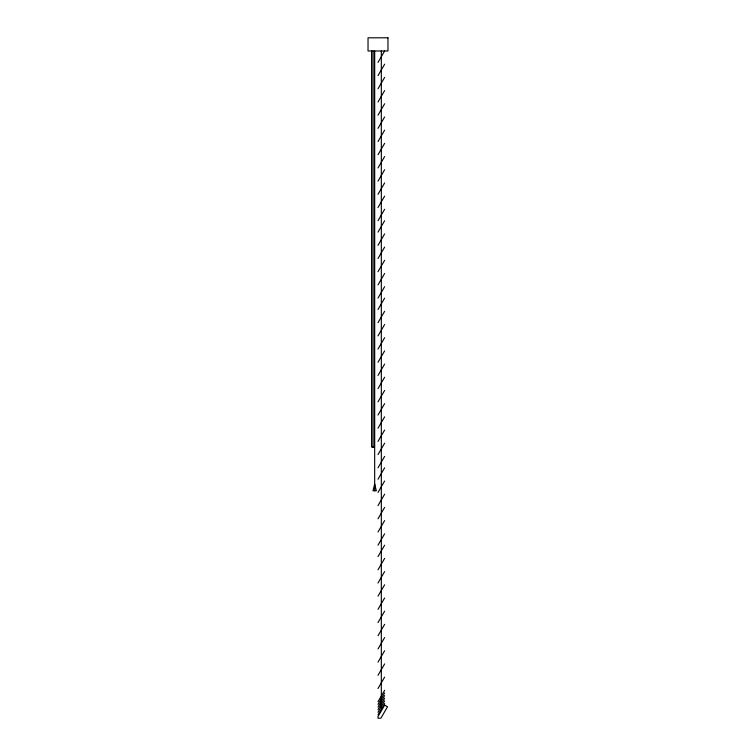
<?xml version="1.0" encoding="UTF-8"?>
<svg xmlns="http://www.w3.org/2000/svg" width="756" height="756" viewBox="0 0 756 756"><rect width="100%" height="100%" fill="white"/><g stroke="black" fill="none" stroke-linecap="round" stroke-linejoin="round"><path stroke-width="1.13" d="M378 62.417L384.643 50.992M378 75.609L384.643 64.184M378 88.802L384.643 77.377M378 101.984L384.643 90.569M378 115.177L384.643 103.752M378 128.369L384.643 116.944M378 141.561L384.643 130.136M378 154.753L384.643 143.328M378 167.945L384.643 156.52M378 181.138L384.643 169.713M378 194.33L384.643 182.905M378 207.522L384.643 196.097M378 220.705L384.643 209.289M378 232.13L384.643 220.705M378 245.322L384.643 233.897M378 258.514L384.643 247.089M378 271.706L384.643 260.281M378 284.899L384.643 273.474M378 298.091L384.643 286.666M378 309.516L384.643 298.091M378 322.699L384.643 311.283M378 335.891L384.643 324.466M378 349.083L384.643 337.658M378 362.275L384.643 350.85M378 375.467L384.643 364.042M378 388.66L384.643 377.235M378 401.852L384.643 390.427M378 415.044L384.643 403.619M378 428.236L384.643 416.811M378 441.419L384.643 430.003M378 454.611L384.643 443.186M378 467.803L384.643 456.378M378 479.228L384.643 467.803M378 492.421L384.643 480.996M378 505.613L384.643 494.188M378 518.805L384.643 507.38M378 531.997L384.643 520.572M378 545.189L384.643 533.764M378 556.605L384.643 545.189M378 569.797L384.643 558.372M378 582.989L384.643 571.564M378 596.182L384.643 584.757M378 609.374L384.643 597.949M378 622.566L384.643 611.141M378 635.758L384.643 624.333M378 648.95L384.643 637.525M378 662.133L384.643 650.718M378 675.325L384.643 663.9M378 688.518L384.643 677.092M378 701.71L384.643 690.285M378 704.346L384.643 692.921M378 706.983L384.643 695.567M378 709.629L384.643 698.204M378 712.265L384.643 700.84M378 714.902L384.643 703.477M371.574 50.992L371.574 446.72L373.01 447.552L374.456 446.72L374.456 50.992M371.574 446.72L374.456 446.72M381.326 50.992L381.326 707.436M374.674 50.992L374.674 490.786M373.01 50.992L373.01 447.552M374.674 484.19L373.01 490.786L376.337 490.786L374.674 484.19M384.643 705.131L378 716.556L378 718.2L380.882 718.2L387.526 706.775L384.643 705.131M387.97 37.8L368.03 37.8L368.03 50.992L387.97 50.992L387.97 37.8"/></g></svg>
